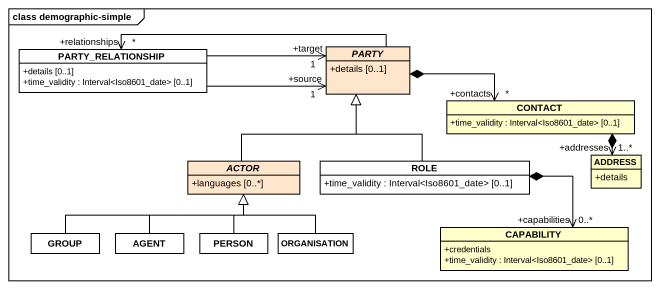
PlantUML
@startuml
mainframe class demographic-simple
hide circle
hide empty members
skinparam classAttributeIconSize 0
class PARTY_RELATIONSHIP {
  +details [0..1]
  +time_validity : Interval<Iso8601_date> [0..1]
}
abstract class PARTY #FFE5CB {
  +details [0..1]
}
class CONTACT #FFFFCC {
  +time_validity : Interval<Iso8601_date> [0..1]
}
abstract class "ACTOR" as ACTOR_ #FFE5CB {
  +languages [0..*]
}
class ROLE {
  +time_validity : Interval<Iso8601_date> [0..1]
}
class ADDRESS #FFFFCC {
  +details
}
class "GROUP" as GROUP_
class "AGENT" as AGENT_
class "PERSON" as PERSON_
class ORGANISATION
class CAPABILITY #FFFFCC {
  +credentials
  +time_validity : Interval<Iso8601_date> [0..1]
}
PARTY -left-> "+relationships\n*" PARTY_RELATIONSHIP
PARTY "+target\n1" <-left- PARTY_RELATIONSHIP
PARTY "+source\n1" <-left- PARTY_RELATIONSHIP
PARTY *-right-> "+contacts\n*" CONTACT
CONTACT *--> "+addresses\n1..*" ADDRESS
ACTOR_ -up-|> PARTY
ROLE -up-|> PARTY
ROLE *--> "+capabilities\n0..*" CAPABILITY
GROUP_ -right-|> ACTOR_
AGENT_ -up-|> ACTOR_
PERSON_ -up-|> ACTOR_
ORGANISATION -up-|> ACTOR_
@enduml
